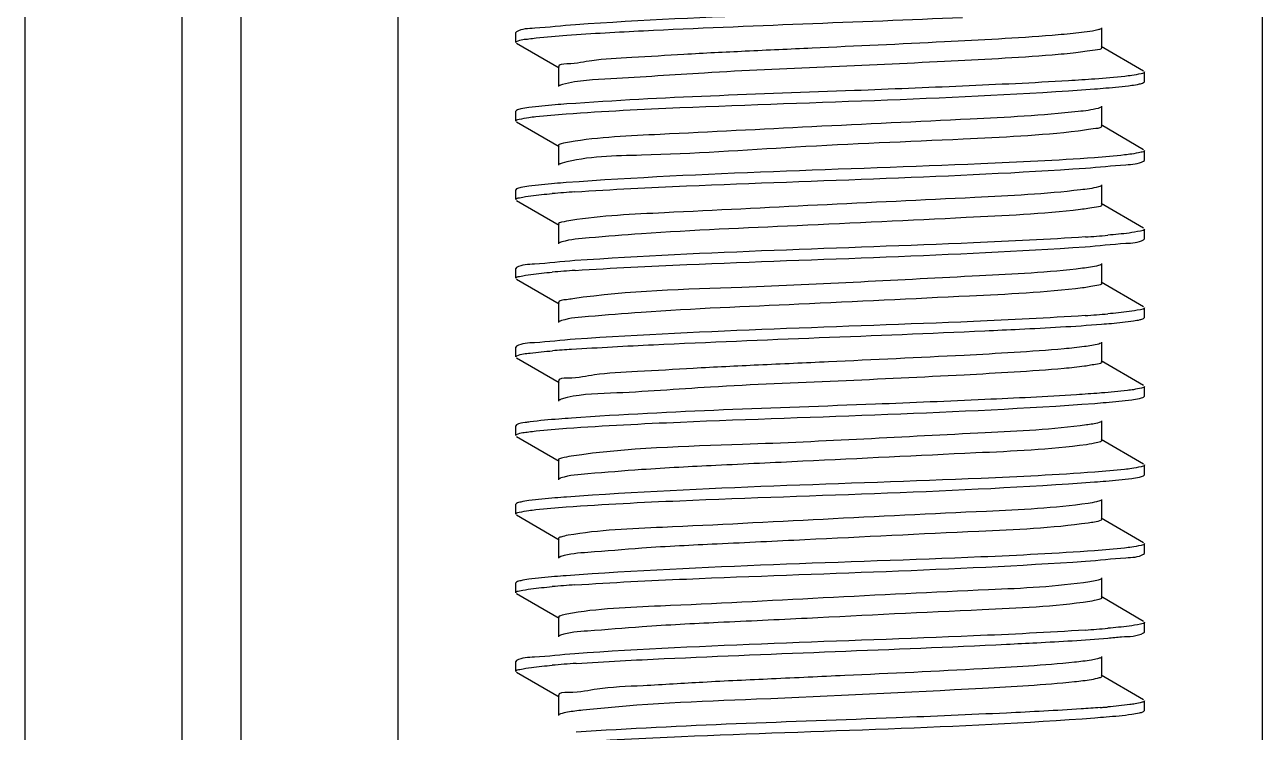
# Model space of a CAD drawing. Extents: x 27938 to 1507990, y 110129 to 923079.
# Drawn here: x 461348 to 461723, y 343336.1 to 343550.4 of the extents above; entities that cross this region are included whole.
import ezdxf

# ---------------------------------------------------------------- set-up
doc = ezdxf.new("R2010")
doc.units = 0
doc.header["$LTSCALE"] = 1000
doc.header["$MEASUREMENT"] = 0

msp = doc.modelspace()

# ---------------------------------------------------------------- linework, layer by layer
at = {"linetype": 'Continuous'}
for p, q in [((461347.99, 346328.15), (461347.99, 341587.12)), ((461395.62, 346328.15), (461395.62, 341587.12)), ((461413.48, 346328.15), (461413.48, 341587.12)), ((461461.1, 346328.15), (461461.1, 341587.12)), ((461723.05, 346328.15), (461723.05, 341587.12)), ((461497.05, 343548.33), (461496.82, 343548.07)), ((461496.82, 343545.09), (461496.82, 343548.07)), ((461496.82, 343545.09), (461496.82, 343548.07)), ((461674.44, 343543.6), (461674.44, 343549.56)), ((461497.05, 343544.83), (461509.97, 343537.35)), ((461687.1, 343536.42), (461674.18, 343543.91)), ((461509.71, 343537.65), (461509.71, 343531.7)), ((461687.33, 343533.19), (461687.33, 343536.16)), ((461687.33, 343533.19), (461687.33, 343536.16)), ((461687.1, 343532.92), (461687.33, 343533.19)), ((461674.44, 343519.79), (461674.44, 343525.74)), ((461497.05, 343524.52), (461496.82, 343524.26)), ((461496.82, 343521.28), (461496.82, 343524.26)), ((461496.82, 343521.28), (461496.82, 343524.26)), ((461497.05, 343521.02), (461509.97, 343513.54)), ((461687.1, 343512.61), (461674.18, 343520.09)), ((461509.71, 343513.84), (461509.71, 343507.88)), ((461687.33, 343509.37), (461687.33, 343512.35)), ((461687.33, 343509.37), (461687.33, 343512.35)), ((461687.1, 343509.11), (461687.33, 343509.37)), ((461497.05, 343500.7), (461496.82, 343500.44)), ((461496.82, 343497.47), (461496.82, 343500.44)), ((461496.82, 343497.47), (461496.82, 343500.44)), ((461674.44, 343495.98), (461674.44, 343501.93)), ((461497.05, 343497.21), (461509.97, 343489.72)), ((461687.1, 343488.8), (461674.18, 343496.28)), ((461509.71, 343490.02), (461509.71, 343484.07)), ((461687.33, 343485.56), (461687.33, 343488.54)), ((461687.33, 343485.56), (461687.33, 343488.54)), ((461687.1, 343485.3), (461687.33, 343485.56)), ((461497.05, 343476.89), (461496.82, 343476.63)), ((461496.82, 343473.65), (461496.82, 343476.63)), ((461496.82, 343473.65), (461496.82, 343476.63)), ((461674.44, 343472.17), (461674.44, 343478.12)), ((461497.05, 343473.39), (461509.97, 343465.91)), ((461687.1, 343464.98), (461674.18, 343472.47)), ((461509.71, 343466.21), (461509.71, 343460.26)), ((461687.1, 343461.49), (461687.33, 343461.75)), ((461687.33, 343461.75), (461687.33, 343464.72)), ((461687.33, 343461.75), (461687.33, 343464.72)), ((461674.44, 343448.35), (461674.44, 343454.31)), ((461497.05, 343453.08), (461496.82, 343452.82)), ((461496.82, 343449.84), (461496.82, 343452.82)), ((461496.82, 343449.84), (461496.82, 343452.82)), ((461497.05, 343449.58), (461509.97, 343442.1)), ((461687.1, 343441.17), (461674.18, 343448.65)), ((461509.71, 343442.4), (461509.71, 343436.45)), ((461674.36, 343438.91), (461673.74, 343438.86)), ((461687.33, 343437.93), (461687.33, 343440.91)), ((461687.33, 343437.93), (461687.33, 343440.91)), ((461687.1, 343437.67), (461687.33, 343437.93)), ((461497.05, 343429.27), (461496.82, 343429)), ((461496.82, 343426.03), (461496.82, 343429)), ((461496.82, 343426.03), (461496.82, 343429)), ((461674.44, 343424.54), (461674.44, 343430.49)), ((461497.05, 343425.77), (461509.97, 343418.29)), ((461687.1, 343417.36), (461674.18, 343424.84)), ((461509.71, 343418.59), (461509.71, 343412.63)), ((461687.33, 343414.12), (461687.33, 343417.1)), ((461687.33, 343414.12), (461687.33, 343417.1)), ((461687.1, 343413.86), (461687.33, 343414.12)), ((461497.05, 343405.45), (461496.82, 343405.19)), ((461496.82, 343402.22), (461496.82, 343405.19)), ((461496.82, 343402.22), (461496.82, 343405.19)), ((461674.44, 343400.73), (461674.44, 343406.68)), ((461497.05, 343401.95), (461509.97, 343394.47)), ((461687.1, 343393.55), (461674.18, 343401.03)), ((461509.71, 343394.77), (461509.71, 343388.82)), ((461687.1, 343390.05), (461687.33, 343390.31)), ((461687.33, 343390.31), (461687.33, 343393.29)), ((461687.33, 343390.31), (461687.33, 343393.29)), ((461510.45, 343389.33), (461509.97, 343389.12)), ((461674.44, 343376.91), (461674.44, 343382.87)), ((461497.05, 343381.64), (461496.82, 343381.38)), ((461496.82, 343378.4), (461496.82, 343381.38)), ((461496.82, 343378.4), (461496.82, 343381.38)), ((461497.05, 343378.14), (461509.97, 343370.66)), ((461687.1, 343369.73), (461674.18, 343377.22)), ((461509.71, 343370.96), (461509.71, 343365.01)), ((461687.33, 343366.5), (461687.33, 343369.47)), ((461687.33, 343366.5), (461687.33, 343369.47)), ((461510.4, 343365.5), (461509.97, 343365.31)), ((461687.1, 343366.24), (461687.33, 343366.5)), ((461497.05, 343357.83), (461496.82, 343357.57)), ((461496.82, 343354.59), (461496.82, 343357.57)), ((461496.82, 343354.59), (461496.82, 343357.57)), ((461674.44, 343353.1), (461674.44, 343359.05)), ((461497.05, 343354.33), (461509.97, 343346.85)), ((461687.1, 343345.92), (461674.18, 343353.4)), ((461509.71, 343347.15), (461509.71, 343341.19)), ((461687.33, 343342.68), (461687.33, 343345.66)), ((461687.33, 343342.68), (461687.33, 343345.66)), ((461510.36, 343341.67), (461509.97, 343341.5)), ((461687.1, 343342.42), (461687.33, 343342.68))]:
    msp.add_line(p, q, dxfattribs=at)
for centre, radius, start, end in [((461542.05, 343092.76), 407.98, 93.8428, 94.8037), ((461642.09, 343893.38), 408.12, 273.8419, 274.8035), ((461542.14, 343067.82), 409.12, 93.8337, 94.8049), ((461641.99, 343870.87), 409.43, 273.8331, 274.8033), ((461540.7, 343062.08), 390.98, 93.9624, 94.8027), ((461542.05, 342973.72), 407.96, 93.8429, 94.8037), ((461642.09, 343774.26), 408.07, 273.8423, 274.8035), ((461542.62, 342942.68), 415.21, 93.7981, 94.8008), ((461646.77, 343692.97), 350.4, 274.451, 274.6348), ((461650.58, 343645.98), 303.26, 274.6342, 274.8518)]:
    msp.add_arc(centre, radius, start, end, dxfattribs=at)
for points, knots in [([(461669.32, 343557.61), (461658.06, 343556.84), (461606.6, 343554.36), (461555.08, 343553.17), (461514.95, 343550.45)], [0, 0, 0, 0, 0.219112, 1, 1, 1, 1]), ([(461512.28, 343547.28), (461520.01, 343547.84), (461559.97, 343549.96), (461599.97, 343551.28), (461632.2, 343552.69)], [0, 0, 0, 0, 0.19365, 1, 1, 1, 1]), ([(461514.95, 343550.45), (461510.81, 343550.16), (461505, 343549.36), (461498.67, 343549.26), (461497.05, 343548.33)], [0, 0, 0, 0, 0.690474, 1, 1, 1, 1]), ([(461500.78, 343546.19), (461501.51, 343546.29), (461505.33, 343546.75), (461509.18, 343547.06), (461512.28, 343547.28)], [0, 0, 0, 0, 0.191493, 1, 1, 1, 1]), ([(461666.59, 343547.89), (461664.2, 343547.63), (461650.94, 343546.48), (461637.65, 343545.8), (461626.77, 343545.25)], [0, 0, 0, 0, 0.181047, 1, 1, 1, 1]), ([(461674.18, 343549.26), (461673.89, 343549.09), (461671.39, 343548.37), (461668.82, 343548.13), (461666.59, 343547.89)], [0, 0, 0, 0, 0.127551, 1, 1, 1, 1]), ([(461496.82, 343545.09), (461496.82, 343545.22), (461498.23, 343546.1), (461499.53, 343546.01), (461500.78, 343546.19)], [0, 0, 0, 0, 0.088902, 1, 1, 1, 1]), ([(461626.77, 343545.25), (461613.38, 343544.57), (461593.23, 343543.67), (461566.94, 343542.43), (461548.6, 343541.56), (461533.44, 343540.52), (461520.73, 343539.98), (461514.9, 343538.54), (461509.72, 343538.56), (461509.71, 343537.65)], [0, 0, 0, 0, 0.342508, 0.514774, 0.67345, 0.808552, 0.911716, 0.976643, 1, 1, 1, 1]), ([(461674.44, 343543.6), (461674.44, 343542.89), (461670.42, 343542.72), (461668.55, 343542.15), (461666.59, 343541.94)], [0, 0, 0, 0, 0.267058, 1, 1, 1, 1]), ([(461666.59, 343541.94), (461664.2, 343541.68), (461650.94, 343540.53), (461637.65, 343539.85), (461626.77, 343539.3)], [0, 0, 0, 0, 0.181047, 1, 1, 1, 1]), ([(461626.77, 343539.3), (461602.51, 343538.07), (461568.7, 343536.98), (461530.24, 343534.24), (461515.72, 343533.62), (461510.96, 343532.36)], [0, 0, 0, 0, 0.627959, 0.872762, 1, 1, 1, 1]), ([(461687.33, 343536.16), (461687.33, 343535.8), (461685.46, 343535.48), (461684.47, 343535.22), (461683.51, 343535.09)], [0, 0, 0, 0, 0.274674, 1, 1, 1, 1]), ([(461510.96, 343532.36), (461510.77, 343532.31), (461510.43, 343532.21), (461510.1, 343532.07), (461509.98, 343532)], [0, 0, 0, 0, 0.581363, 1, 1, 1, 1]), ([(461672.35, 343534.01), (461669.67, 343533.81), (461656.3, 343532.94), (461642.9, 343532.33), (461632.2, 343531.86)], [0, 0, 0, 0, 0.200781, 1, 1, 1, 1]), ([(461683.51, 343535.09), (461682.8, 343534.99), (461679.09, 343534.53), (461675.37, 343534.23), (461672.35, 343534.01)], [0, 0, 0, 0, 0.191322, 1, 1, 1, 1]), ([(461683.47, 343532.1), (461684.26, 343532.22), (461685.47, 343532.43), (461686.71, 343532.7), (461687.1, 343532.92)], [0, 0, 0, 0, 0.643014, 1, 1, 1, 1]), ([(461512.07, 343523.45), (461523.55, 343524.3), (461576.94, 343526.9), (461630.4, 343527.94), (461672.2, 343531.02)], [0, 0, 0, 0, 0.215563, 1, 1, 1, 1]), ([(461632.2, 343531.86), (461621.3, 343531.38), (461581.32, 343529.7), (461541.3, 343528.56), (461512.28, 343526.45)], [0, 0, 0, 0, 0.272813, 1, 1, 1, 1]), ([(461672.2, 343531.02), (461673.36, 343531.11), (461677.12, 343531.4), (461680.88, 343531.74), (461683.47, 343532.1)], [0, 0, 0, 0, 0.307508, 1, 1, 1, 1]), ([(461500.78, 343525.35), (461499.96, 343525.24), (461498.72, 343525.02), (461497.45, 343524.74), (461497.05, 343524.52)], [0, 0, 0, 0, 0.644069, 1, 1, 1, 1]), ([(461512.28, 343526.45), (461511.1, 343526.36), (461507.26, 343526.06), (461503.42, 343525.72), (461500.78, 343525.35)], [0, 0, 0, 0, 0.307292, 1, 1, 1, 1]), ([(461674.18, 343525.44), (461673.91, 343525.29), (461671.64, 343524.61), (461669.31, 343524.38), (461667.28, 343524.15)], [0, 0, 0, 0, 0.129975, 1, 1, 1, 1]), ([(461496.82, 343521.28), (461496.82, 343521.65), (461498.74, 343521.97), (461499.74, 343522.23), (461500.72, 343522.37)], [0, 0, 0, 0, 0.274321, 1, 1, 1, 1]), ([(461500.72, 343522.37), (461501.44, 343522.47), (461505.21, 343522.93), (461509, 343523.23), (461512.07, 343523.45)], [0, 0, 0, 0, 0.191455, 1, 1, 1, 1]), ([(461667.28, 343524.15), (461656.41, 343522.93), (461629.48, 343521.57), (461587.21, 343519.63), (461546.74, 343517.46), (461522.14, 343516.4), (461513.06, 343514.92)], [0, 0, 0, 0, 0.212318, 0.523282, 0.82144, 1, 1, 1, 1]), ([(461667.28, 343518.2), (461655.7, 343516.89), (461627.11, 343515.47), (461582.9, 343513.69), (461542.61, 343510.76), (461518.6, 343510.69), (461510.83, 343508.51)], [0, 0, 0, 0, 0.223031, 0.54745, 0.845499, 1, 1, 1, 1]), ([(461674.44, 343519.79), (461674.44, 343519.13), (461670.8, 343518.92), (461669.07, 343518.4), (461667.28, 343518.2)], [0, 0, 0, 0, 0.267925, 1, 1, 1, 1]), ([(461513.06, 343514.92), (461512.22, 343514.78), (461511.31, 343514.57), (461509.72, 343514.17), (461509.71, 343513.84)], [0, 0, 0, 0, 0.718713, 1, 1, 1, 1]), ([(461672.2, 343510.18), (461660.74, 343509.34), (461607.36, 343506.74), (461553.9, 343505.68), (461512.07, 343502.62)], [0, 0, 0, 0, 0.215104, 1, 1, 1, 1]), ([(461683.47, 343511.27), (461682.76, 343511.17), (461679.01, 343510.71), (461675.25, 343510.41), (461672.2, 343510.18)], [0, 0, 0, 0, 0.191314, 1, 1, 1, 1]), ([(461687.33, 343512.35), (461687.33, 343511.98), (461685.44, 343511.66), (461684.44, 343511.4), (461683.47, 343511.27)], [0, 0, 0, 0, 0.274523, 1, 1, 1, 1]), ([(461510.83, 343508.51), (461510.66, 343508.46), (461510.37, 343508.37), (461510.09, 343508.25), (461509.98, 343508.19)], [0, 0, 0, 0, 0.575346, 1, 1, 1, 1]), ([(461514.71, 343499.83), (461525.99, 343500.6), (461577.57, 343503.08), (461629.21, 343504.27), (461669.44, 343507.01)], [0, 0, 0, 0, 0.219065, 1, 1, 1, 1]), ([(461669.44, 343507.01), (461673.52, 343507.29), (461679.26, 343508.08), (461685.5, 343508.2), (461687.1, 343509.11)], [0, 0, 0, 0, 0.690198, 1, 1, 1, 1]), ([(461512.07, 343502.62), (461510.9, 343502.53), (461507.12, 343502.24), (461503.33, 343501.9), (461500.72, 343501.53)], [0, 0, 0, 0, 0.307355, 1, 1, 1, 1]), ([(461496.82, 343497.47), (461496.82, 343497.9), (461499.1, 343498.18), (461500.25, 343498.5), (461501.39, 343498.64)], [0, 0, 0, 0, 0.271611, 1, 1, 1, 1]), ([(461500.72, 343501.53), (461499.92, 343501.42), (461498.69, 343501.21), (461497.44, 343500.93), (461497.05, 343500.7)], [0, 0, 0, 0, 0.643484, 1, 1, 1, 1]), ([(461667.94, 343500.42), (461657.33, 343499.16), (461630.71, 343497.83), (461588.67, 343495.86), (461547.88, 343493.74), (461522.9, 343492.61), (461513.54, 343491.19)], [0, 0, 0, 0, 0.20724, 0.51628, 0.816365, 1, 1, 1, 1]), ([(461674.18, 343501.63), (461673.93, 343501.49), (461671.89, 343500.85), (461669.77, 343500.63), (461667.94, 343500.42)], [0, 0, 0, 0, 0.132681, 1, 1, 1, 1]), ([(461674.44, 343495.98), (461674.44, 343495.38), (461671.15, 343495.11), (461669.57, 343494.66), (461667.94, 343494.46)], [0, 0, 0, 0, 0.269156, 1, 1, 1, 1]), ([(461513.54, 343491.19), (461512.58, 343491.04), (461511.56, 343490.79), (461509.72, 343490.4), (461509.71, 343490.02)], [0, 0, 0, 0, 0.721722, 1, 1, 1, 1]), ([(461667.94, 343494.46), (461656.46, 343493.11), (461627.78, 343491.78), (461583.45, 343489.54), (461545.25, 343488.02), (461521.55, 343486.08), (461513.4, 343485.46), (461510.73, 343484.67)], [0, 0, 0, 0, 0.220196, 0.54582, 0.845894, 0.946809, 1, 1, 1, 1]), ([(461687.33, 343488.54), (461687.33, 343488.11), (461685.05, 343487.82), (461683.9, 343487.51), (461682.75, 343487.36)], [0, 0, 0, 0, 0.271592, 1, 1, 1, 1]), ([(461510.73, 343484.67), (461510.58, 343484.62), (461510.32, 343484.54), (461510.08, 343484.43), (461509.98, 343484.37)], [0, 0, 0, 0, 0.569898, 1, 1, 1, 1]), ([(461669.44, 343486.18), (461658.15, 343485.41), (461606.57, 343482.92), (461554.93, 343481.73), (461514.71, 343478.99)], [0, 0, 0, 0, 0.219079, 1, 1, 1, 1]), ([(461669.36, 343483.19), (461673.46, 343483.47), (461679.22, 343484.27), (461685.5, 343484.38), (461687.1, 343485.3)], [0, 0, 0, 0, 0.690279, 1, 1, 1, 1]), ([(461514.79, 343476.02), (461526.07, 343476.79), (461577.59, 343479.27), (461629.18, 343480.46), (461669.36, 343483.19)], [0, 0, 0, 0, 0.219185, 1, 1, 1, 1]), ([(461514.71, 343478.99), (461510.62, 343478.71), (461504.89, 343477.92), (461498.65, 343477.81), (461497.05, 343476.89)], [0, 0, 0, 0, 0.690206, 1, 1, 1, 1]), ([(461668.57, 343476.68), (461658.22, 343475.39), (461623.73, 343473.75), (461572.29, 343470.83), (461531, 343469.88), (461514.06, 343467.45)], [0, 0, 0, 0, 0.202178, 0.668259, 1, 1, 1, 1]), ([(461674.18, 343477.82), (461673.95, 343477.69), (461672.12, 343477.09), (461670.21, 343476.88), (461668.57, 343476.68)], [0, 0, 0, 0, 0.135599, 1, 1, 1, 1]), ([(461496.82, 343473.65), (461496.82, 343474.08), (461499.09, 343474.37), (461500.24, 343474.68), (461501.38, 343474.83)], [0, 0, 0, 0, 0.27163, 1, 1, 1, 1]), ([(461668.57, 343470.73), (461657.2, 343469.31), (461628.48, 343468.02), (461583.95, 343465.73), (461545.37, 343464.24), (461521.48, 343462.24), (461513.29, 343461.65), (461510.64, 343460.83)], [0, 0, 0, 0, 0.217203, 0.543941, 0.846117, 0.947352, 1, 1, 1, 1]), ([(461674.44, 343472.17), (461674.44, 343471.62), (461671.49, 343471.32), (461670.04, 343470.91), (461668.57, 343470.73)], [0, 0, 0, 0, 0.270603, 1, 1, 1, 1]), ([(461514.06, 343467.45), (461513.43, 343467.36), (461512.2, 343467.01), (461509.72, 343467.09), (461509.71, 343466.21)], [0, 0, 0, 0, 0.421834, 1, 1, 1, 1]), ([(461669.36, 343462.36), (461658.08, 343461.59), (461606.55, 343459.11), (461554.97, 343457.92), (461514.79, 343455.18)], [0, 0, 0, 0, 0.219186, 1, 1, 1, 1]), ([(461687.33, 343464.72), (461687.33, 343464.29), (461685.04, 343464.01), (461683.88, 343463.69), (461682.73, 343463.54)], [0, 0, 0, 0, 0.271523, 1, 1, 1, 1]), ([(461684.03, 343460.75), (461684.69, 343460.85), (461685.72, 343461.04), (461686.77, 343461.29), (461687.1, 343461.49)], [0, 0, 0, 0, 0.636475, 1, 1, 1, 1]), ([(461510.64, 343460.83), (461510.51, 343460.79), (461510.28, 343460.71), (461510.07, 343460.61), (461509.98, 343460.56)], [0, 0, 0, 0, 0.564969, 1, 1, 1, 1]), ([(461513.68, 343452.13), (461521.97, 343452.71), (461563.74, 343454.86), (461605.54, 343456.22), (461639.01, 343457.75)], [0, 0, 0, 0, 0.198843, 1, 1, 1, 1]), ([(461639.01, 343457.75), (461642.51, 343457.91), (461654.29, 343458.47), (461666.08, 343459.09), (461674.36, 343459.75)], [0, 0, 0, 0, 0.29642, 1, 1, 1, 1]), ([(461674.36, 343459.75), (461675.35, 343459.83), (461678.58, 343460.1), (461681.81, 343460.41), (461684.03, 343460.75)], [0, 0, 0, 0, 0.307999, 1, 1, 1, 1]), ([(461514.79, 343455.18), (461510.68, 343454.9), (461504.93, 343454.11), (461498.65, 343454), (461497.05, 343453.08)], [0, 0, 0, 0, 0.6903, 1, 1, 1, 1]), ([(461674.18, 343454), (461673.97, 343453.89), (461672.33, 343453.33), (461670.63, 343453.13), (461669.17, 343452.94)], [0, 0, 0, 0, 0.138888, 1, 1, 1, 1]), ([(461496.82, 343449.84), (461496.82, 343449.97), (461498.4, 343450.9), (461499.77, 343450.8), (461501.14, 343450.99)], [0, 0, 0, 0, 0.087225, 1, 1, 1, 1]), ([(461632.66, 343450.31), (461618.96, 343449.58), (461598.17, 343448.64), (461570.86, 343447.36), (461551.43, 343446.47), (461535.25, 343445.37), (461521.59, 343444.85), (461515.35, 343443.28), (461509.71, 343443.38), (461509.71, 343442.4)], [0, 0, 0, 0, 0.333656, 0.505798, 0.66612, 0.803713, 0.909344, 0.976032, 1, 1, 1, 1]), ([(461669.17, 343452.94), (461667.11, 343452.67), (461654.97, 343451.48), (461642.78, 343450.84), (461632.66, 343450.31)], [0, 0, 0, 0, 0.16974, 1, 1, 1, 1]), ([(461669.17, 343446.99), (461667.11, 343446.72), (461654.97, 343445.52), (461642.78, 343444.89), (461632.66, 343444.35)], [0, 0, 0, 0, 0.16974, 1, 1, 1, 1]), ([(461674.44, 343448.35), (461674.44, 343447.85), (461671.82, 343447.52), (461670.49, 343447.16), (461669.17, 343446.99)], [0, 0, 0, 0, 0.272538, 1, 1, 1, 1]), ([(461632.66, 343444.35), (461619.95, 343443.68), (461594.35, 343442.43), (461558.52, 343441.08), (461530.73, 343438.84), (461515.33, 343438.52), (461510.56, 343436.99)], [0, 0, 0, 0, 0.312169, 0.628846, 0.877123, 1, 1, 1, 1]), ([(461673.74, 343438.86), (461671.42, 343438.68), (461659.85, 343437.89), (461648.27, 343437.33), (461639.01, 343436.91)], [0, 0, 0, 0, 0.200777, 1, 1, 1, 1]), ([(461684.03, 343439.91), (461683.42, 343439.82), (461680.2, 343439.39), (461676.97, 343439.12), (461674.36, 343438.91)], [0, 0, 0, 0, 0.190994, 1, 1, 1, 1]), ([(461687.33, 343440.91), (461687.33, 343440.59), (461685.73, 343440.25), (461684.86, 343440.04), (461684.03, 343439.91)], [0, 0, 0, 0, 0.277611, 1, 1, 1, 1]), ([(461510.56, 343436.99), (461510.45, 343436.95), (461510.25, 343436.88), (461510.06, 343436.79), (461509.98, 343436.75)], [0, 0, 0, 0, 0.560517, 1, 1, 1, 1]), ([(461512.21, 343428.21), (461523.72, 343429.05), (461577.07, 343431.65), (461630.5, 343432.7), (461672.26, 343435.77)], [0, 0, 0, 0, 0.216008, 1, 1, 1, 1]), ([(461639.01, 343436.91), (461627.95, 343436.4), (461586.17, 343434.63), (461544.35, 343433.44), (461513.68, 343431.29)], [0, 0, 0, 0, 0.264864, 1, 1, 1, 1]), ([(461672.26, 343435.77), (461673.41, 343435.86), (461677.16, 343436.15), (461680.91, 343436.49), (461683.48, 343436.85)], [0, 0, 0, 0, 0.307522, 1, 1, 1, 1]), ([(461683.48, 343436.85), (461684.27, 343436.97), (461685.48, 343437.18), (461686.72, 343437.45), (461687.1, 343437.67)], [0, 0, 0, 0, 0.642871, 1, 1, 1, 1]), ([(461513.68, 343431.29), (461512.39, 343431.2), (461508.21, 343430.89), (461504.02, 343430.54), (461501.14, 343430.15)], [0, 0, 0, 0, 0.30692, 1, 1, 1, 1]), ([(461501.14, 343430.15), (461500.64, 343430.08), (461499.28, 343429.85), (461497.82, 343429.71), (461497.05, 343429.27)], [0, 0, 0, 0, 0.361201, 1, 1, 1, 1]), ([(461500.77, 343427.12), (461501.5, 343427.22), (461505.3, 343427.69), (461509.12, 343427.99), (461512.21, 343428.21)], [0, 0, 0, 0, 0.191562, 1, 1, 1, 1]), ([(461669.74, 343429.21), (461659.59, 343427.8), (461624.77, 343426.25), (461572.81, 343423.13), (461530.75, 343422.36), (461513.58, 343419.75)], [0, 0, 0, 0, 0.196411, 0.666993, 1, 1, 1, 1]), ([(461674.18, 343430.19), (461673.99, 343430.08), (461672.54, 343429.57), (461671.03, 343429.38), (461669.74, 343429.21)], [0, 0, 0, 0, 0.142204, 1, 1, 1, 1]), ([(461496.82, 343426.03), (461496.82, 343426.15), (461498.23, 343427.04), (461499.52, 343426.95), (461500.77, 343427.12)], [0, 0, 0, 0, 0.088954, 1, 1, 1, 1]), ([(461674.44, 343424.54), (461674.44, 343424.09), (461672.12, 343423.73), (461670.92, 343423.42), (461669.74, 343423.25)], [0, 0, 0, 0, 0.27426, 1, 1, 1, 1]), ([(461513.58, 343419.75), (461512.61, 343419.6), (461511.59, 343419.35), (461509.71, 343418.97), (461509.71, 343418.59)], [0, 0, 0, 0, 0.721991, 1, 1, 1, 1]), ([(461669.74, 343423.25), (461658.63, 343421.72), (461629.9, 343420.5), (461592.48, 343418.61), (461558.74, 343417.01), (461536.99, 343415.95), (461521.41, 343414.58), (461513.12, 343414.03), (461510.5, 343413.16)], [0, 0, 0, 0, 0.210757, 0.539438, 0.704601, 0.845971, 0.948094, 1, 1, 1, 1]), ([(461683.48, 343416.02), (461682.77, 343415.92), (461679.04, 343415.46), (461675.29, 343415.16), (461672.26, 343414.94)], [0, 0, 0, 0, 0.191306, 1, 1, 1, 1]), ([(461687.33, 343417.1), (461687.33, 343416.73), (461685.44, 343416.41), (461684.45, 343416.15), (461683.48, 343416.02)], [0, 0, 0, 0, 0.274588, 1, 1, 1, 1]), ([(461510.5, 343413.16), (461510.4, 343413.12), (461510.22, 343413.06), (461510.05, 343412.98), (461509.97, 343412.93)], [0, 0, 0, 0, 0.556492, 1, 1, 1, 1]), ([(461672.26, 343414.94), (461660.82, 343414.09), (461607.46, 343411.49), (461554.04, 343410.43), (461512.21, 343407.38)], [0, 0, 0, 0, 0.214793, 1, 1, 1, 1]), ([(461672.21, 343411.96), (461673.36, 343412.04), (461677.12, 343412.34), (461680.88, 343412.67), (461683.47, 343413.04)], [0, 0, 0, 0, 0.307509, 1, 1, 1, 1]), ([(461683.47, 343413.04), (461684.26, 343413.15), (461685.47, 343413.36), (461686.71, 343413.64), (461687.1, 343413.86)], [0, 0, 0, 0, 0.64301, 1, 1, 1, 1]), ([(461512.07, 343404.39), (461523.56, 343405.23), (461576.94, 343407.83), (461630.4, 343408.88), (461672.21, 343411.96)], [0, 0, 0, 0, 0.215575, 1, 1, 1, 1]), ([(461500.77, 343406.29), (461499.96, 343406.17), (461498.71, 343405.96), (461497.44, 343405.68), (461497.05, 343405.45)], [0, 0, 0, 0, 0.64396, 1, 1, 1, 1]), ([(461512.21, 343407.38), (461511.04, 343407.29), (461507.22, 343406.99), (461503.4, 343406.65), (461500.77, 343406.29)], [0, 0, 0, 0, 0.307231, 1, 1, 1, 1]), ([(461670.27, 343405.47), (461660.07, 343403.98), (461633.22, 343402.8), (461590.23, 343400.68), (461548, 343398.4), (461522.1, 343397.43), (461512.66, 343395.79)], [0, 0, 0, 0, 0.195765, 0.5095, 0.817954, 1, 1, 1, 1]), ([(461674.17, 343406.38), (461673.76, 343406.14), (461672.43, 343405.83), (461671.12, 343405.59), (461670.27, 343405.47)], [0, 0, 0, 0, 0.360057, 1, 1, 1, 1]), ([(461496.82, 343402.22), (461496.82, 343402.59), (461498.74, 343402.91), (461499.74, 343403.17), (461500.72, 343403.3)], [0, 0, 0, 0, 0.274314, 1, 1, 1, 1]), ([(461500.72, 343403.3), (461501.44, 343403.4), (461505.22, 343403.86), (461509.01, 343404.16), (461512.07, 343404.39)], [0, 0, 0, 0, 0.19146, 1, 1, 1, 1]), ([(461670.27, 343399.52), (461659.32, 343397.91), (461630.6, 343396.75), (461593.13, 343394.82), (461559.09, 343393.21), (461537.11, 343392.16), (461521.41, 343390.75), (461513.06, 343390.23), (461510.45, 343389.33)], [0, 0, 0, 0, 0.20733, 0.536865, 0.70321, 0.84565, 0.948324, 1, 1, 1, 1]), ([(461674.44, 343400.73), (461674.44, 343400.59), (461672.99, 343399.62), (461671.59, 343399.71), (461670.27, 343399.52)], [0, 0, 0, 0, 0.0912, 1, 1, 1, 1]), ([(461512.66, 343395.79), (461511.91, 343395.66), (461511.1, 343395.47), (461509.71, 343395.07), (461509.71, 343394.77)], [0, 0, 0, 0, 0.715817, 1, 1, 1, 1]), ([(461672.21, 343391.12), (461660.74, 343390.28), (461607.36, 343387.67), (461553.9, 343386.62), (461512.07, 343383.55)], [0, 0, 0, 0, 0.215095, 1, 1, 1, 1]), ([(461669.44, 343387.95), (461673.53, 343388.23), (461679.26, 343389.02), (461685.5, 343389.13), (461687.1, 343390.05)], [0, 0, 0, 0, 0.690194, 1, 1, 1, 1]), ([(461683.47, 343392.2), (461682.76, 343392.1), (461679.01, 343391.64), (461675.25, 343391.34), (461672.21, 343391.12)], [0, 0, 0, 0, 0.191314, 1, 1, 1, 1]), ([(461687.33, 343393.29), (461687.33, 343392.92), (461685.44, 343392.6), (461684.44, 343392.34), (461683.47, 343392.2)], [0, 0, 0, 0, 0.274525, 1, 1, 1, 1]), ([(461514.71, 343380.76), (461525.99, 343381.53), (461577.57, 343384.02), (461629.21, 343385.21), (461669.44, 343387.95)], [0, 0, 0, 0, 0.219065, 1, 1, 1, 1]), ([(461500.72, 343382.47), (461499.92, 343382.35), (461498.7, 343382.14), (461497.44, 343381.86), (461497.05, 343381.64)], [0, 0, 0, 0, 0.6435, 1, 1, 1, 1]), ([(461512.07, 343383.55), (461510.91, 343383.47), (461507.12, 343383.17), (461503.33, 343382.83), (461500.72, 343382.47)], [0, 0, 0, 0, 0.307349, 1, 1, 1, 1]), ([(461674.17, 343382.57), (461673.8, 343382.35), (461672.65, 343382.06), (461671.51, 343381.85), (461670.78, 343381.73)], [0, 0, 0, 0, 0.365495, 1, 1, 1, 1]), ([(461496.82, 343378.4), (461496.82, 343378.83), (461499.1, 343379.12), (461500.25, 343379.43), (461501.39, 343379.58)], [0, 0, 0, 0, 0.271609, 1, 1, 1, 1]), ([(461670.78, 343381.73), (461660.65, 343380.15), (461633.61, 343379.04), (461590.24, 343376.88), (461547.66, 343374.51), (461521.58, 343373.65), (461512.24, 343371.9)], [0, 0, 0, 0, 0.193557, 0.5097, 0.820432, 1, 1, 1, 1]), ([(461670.78, 343375.78), (461659.99, 343374.1), (461631.3, 343373.02), (461593.79, 343371.03), (461559.47, 343369.42), (461537.25, 343368.36), (461521.42, 343366.92), (461513, 343366.42), (461510.4, 343365.5)], [0, 0, 0, 0, 0.203778, 0.534105, 0.701642, 0.84519, 0.948477, 1, 1, 1, 1]), ([(461674.44, 343376.91), (461674.43, 343376.55), (461672.68, 343376.16), (461671.7, 343375.92), (461670.78, 343375.78)], [0, 0, 0, 0, 0.279238, 1, 1, 1, 1]), ([(461512.24, 343371.9), (461511.6, 343371.78), (461510.88, 343371.62), (461509.71, 343371.22), (461509.71, 343370.96)], [0, 0, 0, 0, 0.711874, 1, 1, 1, 1]), ([(461687.33, 343369.47), (461687.33, 343369.04), (461685.05, 343368.76), (461683.9, 343368.44), (461682.75, 343368.29)], [0, 0, 0, 0, 0.271595, 1, 1, 1, 1]), ([(461669.44, 343367.11), (461658.15, 343366.34), (461606.58, 343363.86), (461554.93, 343362.67), (461514.71, 343359.93)], [0, 0, 0, 0, 0.219073, 1, 1, 1, 1]), ([(461645.52, 343362.8), (461648.58, 343362.95), (461658.82, 343363.47), (461669.06, 343364.04), (461676.23, 343364.65)], [0, 0, 0, 0, 0.29883, 1, 1, 1, 1]), ([(461676.23, 343364.65), (461677.63, 343364.77), (461681.21, 343365.25), (461685.14, 343365.11), (461687.1, 343366.24)], [0, 0, 0, 0, 0.383631, 1, 1, 1, 1]), ([(461514.71, 343359.93), (461510.62, 343359.65), (461504.89, 343358.85), (461498.65, 343358.74), (461497.05, 343357.83)], [0, 0, 0, 0, 0.690204, 1, 1, 1, 1]), ([(461515.12, 343356.98), (461523.99, 343357.58), (461567.45, 343359.75), (461610.94, 343361.14), (461645.52, 343362.8)], [0, 0, 0, 0, 0.204374, 1, 1, 1, 1]), ([(461671.25, 343358), (461669.55, 343357.71), (461658.59, 343356.46), (461647.58, 343355.88), (461638.29, 343355.36)], [0, 0, 0, 0, 0.156149, 1, 1, 1, 1]), ([(461674.17, 343358.75), (461673.85, 343358.57), (461672.86, 343358.29), (461671.87, 343358.1), (461671.25, 343358)], [0, 0, 0, 0, 0.371732, 1, 1, 1, 1]), ([(461496.82, 343354.59), (461496.82, 343355.03), (461499.18, 343355.31), (461500.36, 343355.64), (461501.54, 343355.79)], [0, 0, 0, 0, 0.271116, 1, 1, 1, 1]), ([(461638.29, 343355.36), (461624.37, 343354.59), (461603.04, 343353.61), (461574.82, 343352.3), (461554.32, 343351.37), (461537.11, 343350.22), (461522.47, 343349.72), (461515.81, 343348.02), (461509.71, 343348.21), (461509.71, 343347.15)], [0, 0, 0, 0, 0.324234, 0.49621, 0.658258, 0.798515, 0.906808, 0.975392, 1, 1, 1, 1]), ([(461674.44, 343353.1), (461674.43, 343352.78), (461672.93, 343352.39), (461672.05, 343352.18), (461671.25, 343352.04)], [0, 0, 0, 0, 0.282702, 1, 1, 1, 1]), ([(461638.29, 343349.41), (461615.46, 343348.14), (461575.07, 343346.21), (461534.59, 343344.76), (461517.1, 343342.81)], [0, 0, 0, 0, 0.565123, 1, 1, 1, 1]), ([(461671.25, 343352.04), (461669.55, 343351.76), (461658.59, 343350.51), (461647.58, 343349.92), (461638.29, 343349.41)], [0, 0, 0, 0, 0.156149, 1, 1, 1, 1]), ([(461687.33, 343345.66), (461687.33, 343345.38), (461685.99, 343345.04), (461685.22, 343344.85), (461684.51, 343344.74)], [0, 0, 0, 0, 0.281222, 1, 1, 1, 1]), ([(461517.1, 343342.81), (461516.32, 343342.73), (461514.06, 343342.43), (461511.76, 343342.18), (461510.36, 343341.67)], [0, 0, 0, 0, 0.346329, 1, 1, 1, 1]), ([(461645.52, 343341.96), (461634.37, 343341.43), (461590.9, 343339.55), (461547.4, 343338.32), (461515.12, 343336.14)], [0, 0, 0, 0, 0.256445, 1, 1, 1, 1]), ([(461673.96, 343343.63), (461672.02, 343343.48), (461662.55, 343342.81), (461653.06, 343342.33), (461645.52, 343341.96)], [0, 0, 0, 0, 0.20481, 1, 1, 1, 1]), ([(461672.33, 343340.53), (461673.47, 343340.61), (461677.2, 343340.91), (461680.94, 343341.24), (461683.5, 343341.61)], [0, 0, 0, 0, 0.30754, 1, 1, 1, 1]), ([(461684.51, 343344.74), (461683.99, 343344.65), (461681.24, 343344.26), (461678.47, 343344), (461676.23, 343343.81)], [0, 0, 0, 0, 0.190734, 1, 1, 1, 1]), ([(461683.5, 343341.61), (461684.29, 343341.72), (461685.49, 343341.93), (461686.72, 343342.2), (461687.1, 343342.42)], [0, 0, 0, 0, 0.64268, 1, 1, 1, 1]), ([(461512.42, 343332.98), (461523.95, 343333.81), (461577.25, 343336.41), (461630.64, 343337.45), (461672.33, 343340.53)], [0, 0, 0, 0, 0.21664, 1, 1, 1, 1])]:
    msp.add_open_spline(points, degree=3, knots=knots, dxfattribs=at)
for points in [[(461501.39, 343498.64), (461503.55, 343498.93), (461505.72, 343499.13), (461507.88, 343499.31)], [(461682.75, 343487.36), (461680.6, 343487.08), (461678.43, 343486.88), (461676.27, 343486.69)], [(461501.38, 343474.83), (461503.54, 343475.11), (461505.71, 343475.31), (461507.87, 343475.5)], [(461682.73, 343463.54), (461680.58, 343463.26), (461678.43, 343463.06), (461676.27, 343462.88)], [(461501.14, 343450.99), (461503.41, 343451.29), (461505.68, 343451.5), (461507.96, 343451.69)], [(461501.39, 343379.58), (461503.55, 343379.86), (461505.72, 343380.06), (461507.88, 343380.25)], [(461682.75, 343368.29), (461680.6, 343368.01), (461678.43, 343367.81), (461676.27, 343367.63)], [(461501.54, 343355.79), (461503.64, 343356.06), (461505.76, 343356.25), (461507.87, 343356.43)]]:
    msp.add_open_spline(points, degree=3, dxfattribs=at)

doc.saveas('drawing.dxf')
